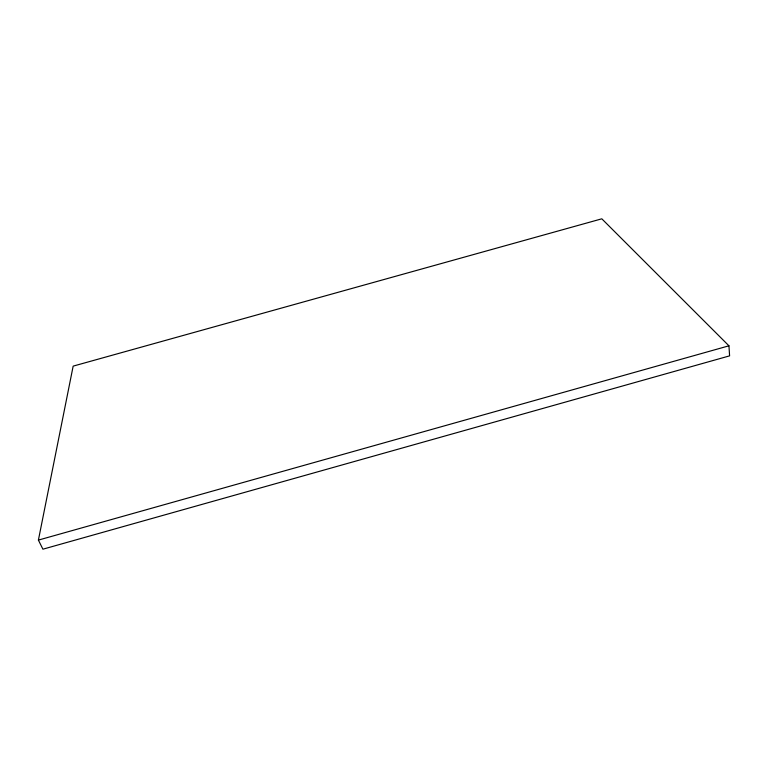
<?xml version="1.0" encoding="UTF-8"?>
<svg xmlns="http://www.w3.org/2000/svg" width="768" height="768" viewBox="0 0 768 768"><rect width="100%" height="100%" fill="white"/><g stroke="black" fill="none" stroke-linecap="round" stroke-linejoin="round"><path stroke-width="1.15" d="M38.4 540.096L73.162 366.125L601.814 218.813L728.947 345.811L729.6 355.862L42.912 549.187L38.4 540.096L728.947 345.811"/></g></svg>
